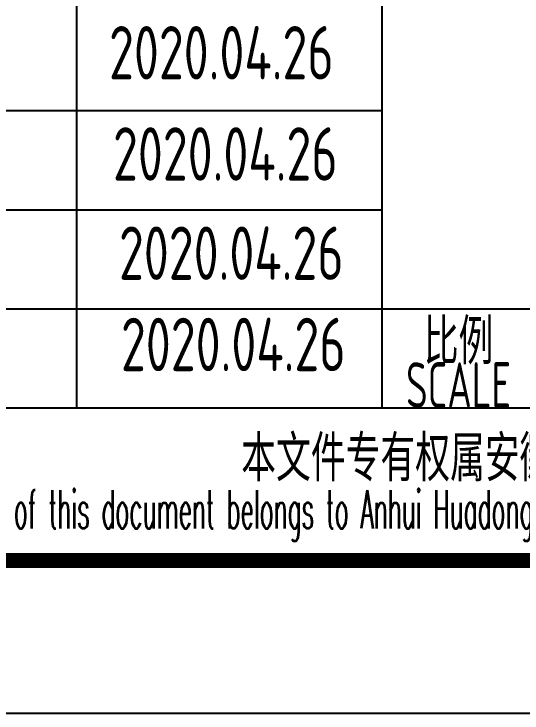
# Model space of a CAD drawing. Extents: x 4532298 to 10139194, y -639876 to -207028.
# Drawn here: x 4627429 to 4630757, y -282498 to -277915 of the extents above; entities that cross this region are included whole.
import ezdxf
from ezdxf.enums import TextEntityAlignment as Align

# ---------------------------------------------------------------- set-up
doc = ezdxf.new("R2010")
doc.units = 0
doc.header["$LTSCALE"] = 1000
doc.header["$MEASUREMENT"] = 0
doc.linetypes.add('2', pattern=[18.5, 12, -3, 0.5, -3])
doc.layers.get('0').update_dxf_attribs({"linetype": 'CONTINUOUS'})
doc.layers.add('PUB_TITLE', color=4, linetype='CONTINUOUS')
doc.styles.add('ECEC_TQ', font='txt_l.shx', dxfattribs={"bigfont": 'hztxt_l.shx'})
doc.styles.add('sceie', font='sceie.shx', dxfattribs={"width": 0.7, "bigfont": 'sceic.shx'})

# ---------------------------------------------------------------- blocks, each defined once
blk = doc.blocks.new('qm')
at = {"style": 'sceie', "width": 0.8}
for p in [(-941169.6, -984626.3), (-941208.7, -985276.9), (-941182.6, -985940.5), (-941143.6, -986591.1), (-941130.5, -987189.7)]:
    blk.add_attdef('2020.04.26', text='', height=350, dxfattribs=at).set_placement(p, align=Align.MIDDLE)

msp = doc.modelspace()

# ---------------------------------------------------------------- linework, layer by layer
for p, q in [((4627841.8, -280498.2), (4627841.8, -277248.2)), ((4627841.8, -280498.2), (4627841.8, -277248.2)), ((4629841.8, -280498.2), (4629841.8, -277248.2)), ((4629841.8, -280498.2), (4629841.8, -277248.2)), ((4624341.8, -278548.2), (4629841.8, -278548.2)), ((4624341.8, -279198.2), (4629841.8, -279198.2)), ((4624341.8, -279848.2), (4629841.8, -279848.2)), ((4629841.8, -279848.2), (4642341.8, -279848.2)), ((4624341.8, -280498.2), (4642341.8, -280498.2)), ((4624341.8, -281498.2), (4642341.8, -281498.2))]:
    msp.add_line(p, q)
at = {"layer": 'PUB_TITLE'}
msp.add_lwpolyline([(4583941.8, -282498.2), (4643341.8, -282498.2), (4643341.8, -240498.2), (4583941.8, -240498.2)], close=True, dxfattribs=at)
at = {"layer": 'PUB_TITLE', "const_width": 100}
msp.add_lwpolyline([(4586441.8, -281498.2), (4642341.8, -281498.2), (4642341.8, -241498.2), (4586441.8, -241498.2)], close=True, dxfattribs=at)

# ---------------------------------------------------------------- block references
at = {"color": 4, "linetype": '2'}
ref = msp.add_blockref('qm', (5569996.7, 707108.4), dxfattribs=at)
ref.add_attrib('2020.04.26', '2020.04.26', dxfattribs={"height": 350, "style": 'sceie', "width": 0.8}).set_placement((4628866.1, -280081.3), align=Align.MIDDLE)
ref.add_attrib('2020.04.26', '2020.04.26', dxfattribs={"height": 350, "style": 'sceie', "width": 0.8}).set_placement((4628853.1, -279482.8), align=Align.MIDDLE)
ref.add_attrib('2020.04.26', '2020.04.26', dxfattribs={"height": 350, "style": 'sceie', "width": 0.8}).set_placement((4628814, -278832.2), align=Align.MIDDLE)
ref.add_attrib('2020.04.26', '2020.04.26', dxfattribs={"height": 350, "style": 'sceie', "width": 0.8}).set_placement((4628788, -278168.5), align=Align.MIDDLE)

# ---------------------------------------------------------------- texts
for s, height, style, width, p in [('比例', 300, 'sceie', 0.8, (4630341.8, -280048.2)), ('SCALE', 300, 'sceie', 0.7, (4630341.8, -280348.2)), ('本文件专有权属安徽华东化工医药工程有限责任公司所有,未经许可不得复制或转让给第三方', 300, 'sceie', 0.8, (4633512.9, -280847.1)), ('The proprietary right of this document belongs to Anhui Huadong Chemical And Medical Engineering  Co.,Ltd.  and any replication or transfer to the 3rd. side is forbidden without its permission. ', 250, 'ECEC_TQ', 0.45, (4633341.8, -281198.2))]:
    msp.add_text(s, height=height, dxfattribs=dict(style=style, width=width)).set_placement(p, align=Align.MIDDLE)

doc.saveas('drawing.dxf')
